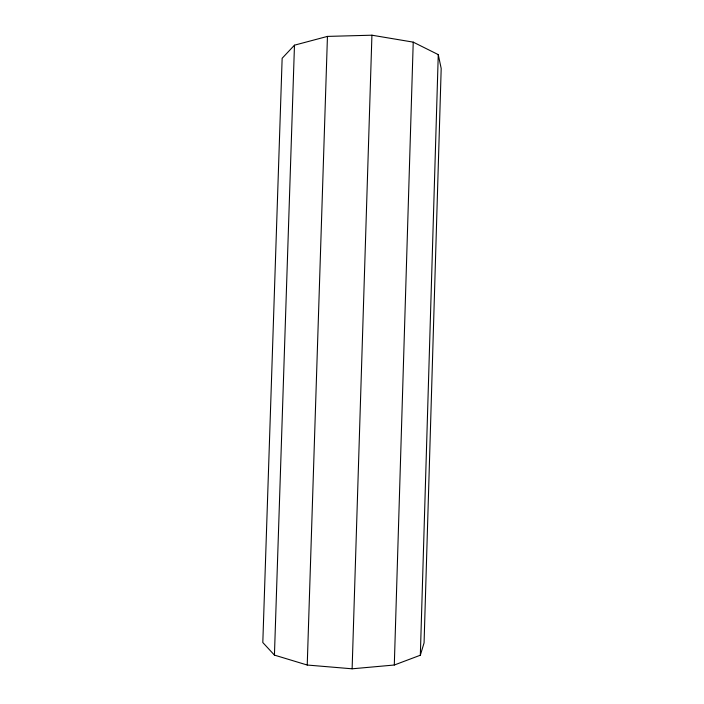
<?xml version="1.0" encoding="UTF-8"?>
<svg xmlns="http://www.w3.org/2000/svg" width="704" height="704" viewBox="0 0 704 704"><rect width="100%" height="100%" fill="white"/><g stroke="black" fill="none" stroke-linecap="round" stroke-linejoin="round"><path stroke-width="1.06" d="M352.123 668.8L371.923 35.2L327.448 36.406L294.474 45.179L282.146 58.274L262.812 642.532L274.437 655.107L307.234 665.034L352.123 668.8L394.302 665.016L420.332 655.23L424.072 642.884L441.188 68.482L438.266 54.622L413.23 42.134L371.923 35.2M394.302 665.016L413.23 42.134M420.332 655.23L438.266 54.622M274.437 655.107L294.474 45.179M307.234 665.034L327.448 36.406"/></g></svg>
